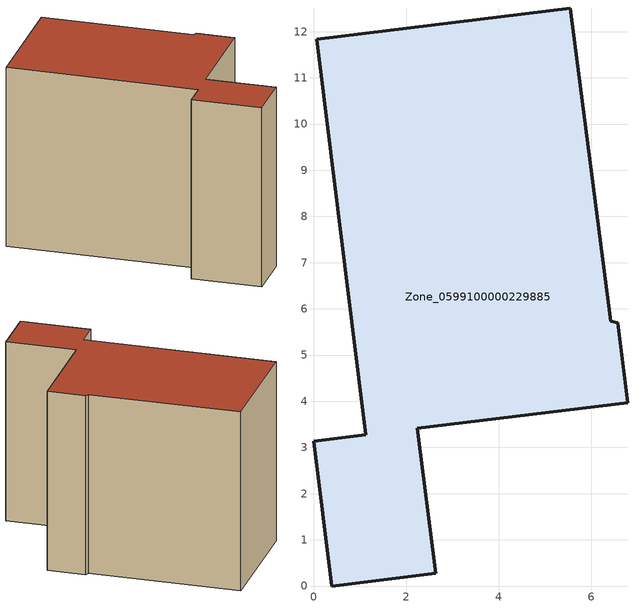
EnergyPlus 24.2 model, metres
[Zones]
Zone_0599100000229885
 floor ground (C_G): 6.43,5.73 6.58,5.7 6.79,3.97 2.24,3.41 2.64,0.28 0.39,0 0,3.13 1.12,3.27 0.06,11.83 5.55,12.51 z0
 wall outside (C_F): 1.12,3.27 0,3.13 0.39,0 2.64,0.28 2.24,3.41 6.79,3.97 6.58,5.7 6.43,5.73 5.55,12.51 0.06,11.83 1.12,3.27 z0:8.43
 roof outside (C_R): 5.55,12.51 0.06,11.83 1.12,3.27 0,3.13 0.39,0 2.64,0.28 2.24,3.41 6.79,3.97 6.58,5.7 6.43,5.73 z8.43
[BUILDING]
Pand.0599100000229885: North Axis=0; Terrain=City; Loads Convergence Tolerance Value=0.04; Temperature Convergence Tolerance Value=0.4; Solar Distribution=FullExterior; Maximum Number of Warmup Days=25; Minimum Number of Warmup Days=1
[Site:Location]
Rotterdam.The.Hague.AP_ZH_NLD Design_Conditions: Latitude=51.96; Longitude=4.45; Time Zone=1; Elevation=-4.5
[SITE:GROUNDTEMPERATURE:BUILDINGSURFACE]
18, 18, 18, 18, 18, 18, 18, 18, 18, 18, 18, 18
[MATERIAL] Thermal Absorptance=0.9; Solar Absorptance=0.7; Visible Absorptance=0.7
Name | Roughness | Thickness | Conductivity | Density | Specific Heat
G.TI.1975-1991 | MediumSmooth | 0.15 | 0.288461 | 540 | 1210
F.TI.1975-1991 | Rough | 0.3 | 0.230769 | 1920 | 840
R.TI.1975-1991 | MediumRough | 0.2 | 0.153846 | 1500 | 1000
[CONSTRUCTION]
C_G: G.TI.1975-1991
C_F: F.TI.1975-1991
C_R: R.TI.1975-1991
[ZONE]
Zone_0599100000229885: Type=1; Multiplier=1; Ceiling Height=Autocalculate; Volume=Autocalculate; Floor Area=autocalculate; Part of Total Floor Area=Yes
[ZONEINFILTRATION:DESIGNFLOWRATE]
Infil_Zone_0599100000229885: Zone or ZoneList or Space or SpaceList=Zone_0599100000229885; Schedule=AlwaysOn; Design Flow Rate Calculation Method=Flow/Area; Flow Rate per Floor Area=0.003; Constant Term Coefficient=1; Temperature Term Coefficient=0; Velocity Term Coefficient=0; Velocity Squared Term Coefficient=0
[HVACTEMPLATE:ZONE:IDEALLOADSAIRSYSTEM]
Zone_0599100000229885: Maximum Heating Supply Air Temperature=50; Minimum Cooling Supply Air Temperature=13; Maximum Heating Supply Air Humidity Ratio=0.0156; Minimum Cooling Supply Air Humidity Ratio=0.0077; Heating Limit=NoLimit; Cooling Limit=NoLimit; Dehumidification Control Type=ConstantSensibleHeatRatio; Cooling Sensible Heat Ratio=0.7; Dehumidification Setpoint=60; Humidification Control Type=None; Humidification Setpoint=30; Outdoor Air Method=None; Outdoor Air Flow Rate per Person=0.00944; Outdoor Air Flow Rate per Zone Floor Area=0; Outdoor Air Flow Rate per Zone=0; Demand Controlled Ventilation Type=None; Outdoor Air Economizer Type=NoEconomizer; Heat Recovery Type=None; Sensible Heat Recovery Effectiveness=0.7; Latent Heat Recovery Effectiveness=0.65
[ZONECONTROL:THERMOSTAT]
ThermostatControl_Zone_0599100000229885: Zone or ZoneList=Zone_0599100000229885; Control Type Schedule=DualSetpointControlType; Control 1=Thermostat_Zone_0599100000229885; Temperature Difference Between Cutout And Setpoint=0
[THERMOSTATSETPOINT:DUALSETPOINT]
Thermostat_Zone_0599100000229885: Heating Setpoint Temperature Schedule=HeatingSetpoint_Zone_0599100000229885; Cooling Setpoint Temperature Schedule=CoolingSetpoint_Zone_0599100000229885
[SCHEDULE:COMPACT]
HeatingSetpoint_Zone_0599100000229885: Through: 12/31, For: AllDays, Until: 24:00, 21
CoolingSetpoint_Zone_0599100000229885: Through: 12/31, For: AllDays, Until: 24:00, 24
DualSetpointControlType: Through: 12/31, For: AllDays, Until: 24:00, 4
AlwaysOn: Through: 12/31, For: AllDays, Until: 24:00, 1
